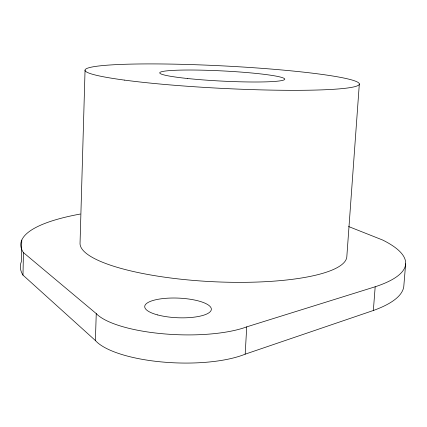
<?xml version="1.0" encoding="UTF-8"?>
<svg xmlns="http://www.w3.org/2000/svg" width="427" height="427" viewBox="0 0 427 427"><rect width="100%" height="100%" fill="white"/><g stroke="black" fill="none" stroke-linecap="round" stroke-linejoin="round"><path stroke-width="0.64" d="M21.772 240.118L21.35 261.682A191.995 49.991 2.9 0 0 22.983 275.116L95.392 340.522A84.701 27.066 2.3 0 0 162.239 361.995A84.701 27.066 2.3 0 0 245.178 354.17L373.347 310.493A191.995 49.991 2.9 0 0 403.857 285.626L405.65 263.801M22.983 275.116L23.432 252.592A192.678 46.372 2.9 0 1 80.297 214.044M85.048 70.364L80.03 243.673A133.571 31.897 2.9 0 0 213.228 281.719A133.571 31.897 2.9 0 0 346.836 256.515L359.326 84.018M95.392 340.522L96.251 313.605L23.432 252.592M245.178 354.17L246.726 326.863L375.184 286.768A192.678 46.372 2.9 0 0 382.624 240.017L348.581 226.529M373.347 310.493L375.184 286.768M246.726 326.863A85.069 25.145 2.3 0 1 163.456 333.823A85.069 25.145 2.3 0 1 96.251 313.605M157.67 314.934A33.333 9.826 2.4 0 0 211.055 310.477A33.333 9.826 2.4 0 0 165.414 298.345A33.333 9.826 2.4 0 0 157.67 314.934M124.631 80.127A137.318 11.246 2.9 0 0 354.442 86.756A137.318 11.246 2.9 0 0 187.474 64.477A137.318 11.246 2.9 0 0 124.631 80.127M187.389 78.493A62.604 5.097 2.9 0 0 284.617 79.497A62.604 5.097 2.9 0 0 194.707 70.044A62.604 5.097 2.9 0 0 187.389 78.493"/></g></svg>
